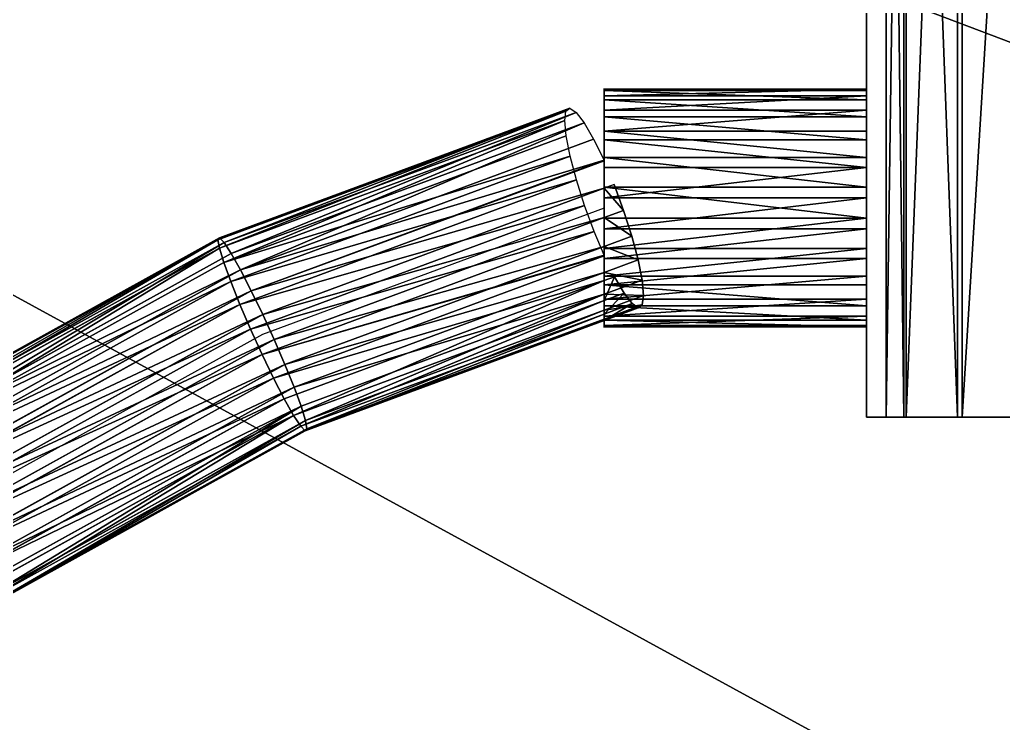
# Model space of a CAD drawing. Extents: x -501 to 185, y -140 to 506.
# Drawn here: x -137.85 to -96.63, y 100.15 to 129.63 of the extents above; entities that cross this region are included whole.
import ezdxf

# ---------------------------------------------------------------- set-up
doc = ezdxf.new("R2010")
doc.units = 0
doc.layers.get('0').update_dxf_attribs({"color": 13, "linetype": 'CONTINUOUS'})

# ---------------------------------------------------------------- blocks, each defined once
blk = doc.blocks.new('GROUP_4')
for p, q in [((11.667, 2.985), (11.667, 2.985, 60)), ((34.666, 3.178), (34.666, 3.178, 60)), ((29.139, 0.834), (29.139, 0.834, 60)), ((17.233, 0.734), (17.233, 0.734, 60)), ((23.193, 0), (23.193, 0, 60))]:
    blk.add_line(p, q)
blk.add_circle((22.999, 22.999), 23)
mesh = blk.add_polyface()
corners = [(0.734, 28.765), (0.834, 16.86), (0, 22.806), (2.985, 34.331), (3.178, 11.332), (6.6, 39.125), (6.873, 6.6), (11.332, 42.82), (11.667, 2.985), (16.86, 45.165), (17.233, 0.734), (22.806, 45.998), (23.193, 0), (28.765, 45.265), (29.139, 0.834), (34.331, 43.014), (34.666, 3.178), (39.125, 39.399), (39.399, 6.873), (42.82, 34.666), (43.014, 11.667), (45.165, 29.139), (45.265, 17.233), (45.998, 23.193)]
mesh.append_faces([[corners[k] for k in face] for face in [(0, 1, 2), (22, 21, 23)]], dxfattribs={"vtx0": -1})
mesh.append_faces([[corners[k] for k in face] for face in [(1, 3, 4), (4, 5, 6), (6, 7, 8), (8, 9, 10), (10, 11, 12), (12, 13, 14), (14, 15, 16), (16, 17, 18), (18, 19, 20), (20, 21, 22)]], dxfattribs={"vtx0": -1, "vtx1": -1})
mesh.append_faces([[corners[k] for k in face] for face in [(1, 0, 3), (4, 3, 5), (6, 5, 7), (8, 7, 9), (10, 9, 11), (12, 11, 13), (14, 13, 15), (16, 15, 17), (18, 17, 19), (20, 19, 21)]], dxfattribs={"vtx0": -1, "vtx2": -1})
mesh = blk.add_polyface()
corners = [(11.667, 2.985, 60), (6.873, 6.6), (11.667, 2.985), (6.873, 6.6, 60)]
mesh.append_faces([[corners[k] for k in face] for face in [(0, 1, 2), (1, 0, 3)]], dxfattribs={"vtx0": -1})
mesh = blk.add_polyface()
corners = [(39.399, 6.873, 60), (34.666, 3.178), (39.399, 6.873), (34.666, 3.178, 60)]
mesh.append_faces([[corners[k] for k in face] for face in [(0, 1, 2), (1, 0, 3)]], dxfattribs={"vtx0": -1})
mesh = blk.add_polyface()
corners = [(17.233, 0.734, 60), (11.667, 2.985), (17.233, 0.734), (11.667, 2.985, 60)]
mesh.append_faces([[corners[k] for k in face] for face in [(0, 1, 2), (1, 0, 3)]], dxfattribs={"vtx0": -1})
mesh = blk.add_polyface()
corners = [(34.666, 3.178, 60), (29.139, 0.834), (34.666, 3.178), (29.139, 0.834, 60)]
mesh.append_faces([[corners[k] for k in face] for face in [(0, 1, 2), (1, 0, 3)]], dxfattribs={"vtx0": -1})
mesh = blk.add_polyface()
corners = [(29.139, 0.834, 60), (23.193, 0), (29.139, 0.834), (23.193, 0, 60)]
mesh.append_faces([[corners[k] for k in face] for face in [(0, 1, 2), (1, 0, 3)]], dxfattribs={"vtx0": -1})
mesh = blk.add_polyface()
corners = [(23.193, 0, 60), (17.233, 0.734), (23.193, 0), (17.233, 0.734, 60)]
mesh.append_faces([[corners[k] for k in face] for face in [(0, 1, 2), (1, 0, 3)]], dxfattribs={"vtx0": -1})
blk = doc.blocks.new('GROUP_5')
for p, q in [((0, 47.508), (0, 0)), ((48.1338, 0), (48.1338, 47.508)), ((0, 0), (48.1338, 0)), ((0, 0), (0, 0, 18)), ((48.1338, 0), (48.1338, 0, 18))]:
    blk.add_line(p, q)
mesh = blk.add_polyface()
corners = [(48.1338, 47.508), (0, 0), (0, 47.508), (48.1338, 0)]
mesh.append_faces([[corners[k] for k in face] for face in [(0, 1, 2), (1, 0, 3)]], dxfattribs={"vtx0": -1})
mesh = blk.add_polyface()
corners = [(0, 0, 18), (0, 47.508), (0, 0), (0, 47.508, 18)]
mesh.append_faces([[corners[k] for k in face] for face in [(0, 1, 2), (1, 0, 3)]], dxfattribs={"vtx0": -1})
mesh = blk.add_polyface()
corners = [(48.1338, 47.508), (48.1338, 0, 18), (48.1338, 0), (48.1338, 47.508, 18)]
mesh.append_faces([[corners[k] for k in face] for face in [(0, 1, 2), (1, 0, 3)]], dxfattribs={"vtx0": -1})
mesh = blk.add_polyface()
corners = [(48.1338, 0, 18), (0, 0), (48.1338, 0), (0, 0, 18)]
mesh.append_faces([[corners[k] for k in face] for face in [(0, 1, 2), (1, 0, 3)]], dxfattribs={"vtx0": -1})
blk = doc.blocks.new('GROUP_6')
for name, p in [('GROUP_4', (1.102, 31.27)), ('GROUP_5', (0, 30.447))]:
    blk.add_blockref(name, p)
blk = doc.blocks.new('GROUP_8')
for p, q in [((0, 0, 4.556), (0, 11, 4.556)), ((0.059, 0, 5.86), (0.059, 11, 5.86)), ((0.275, 11, 4.579), (0.54, 11, 3.375)), ((0.332, 11, 5.811), (0.275, 11, 4.579)), ((0.28, 0, 3.281), (0.28, 11, 3.281)), ((0.705, 11, 6.987), (0.332, 11, 5.811)), ((0.454, 0, 7.104), (0.454, 11, 7.104)), ((0.54, 11, 3.375), (1.107, 11, 2.28)), ((1.369, 11, 8.025), (0.705, 11, 6.987)), ((0.88, 0, 2.122), (0.88, 11, 2.122)), ((1.107, 11, 2.28), (1.938, 11, 1.369)), ((1.158, 0, 8.203), (1.158, 11, 8.203)), ((2.28, 11, 8.857), (1.369, 11, 8.025)), ((1.76, 0, 1.158), (1.76, 11, 1.158)), ((1.938, 11, 1.369), (2.977, 11, 0.705)), ((2.122, 0, 9.083), (2.122, 11, 9.083)), ((3.375, 11, 9.424), (2.28, 11, 8.857)), ((2.86, 0, 0.454), (2.86, 11, 0.454)), ((2.977, 11, 0.705), (4.152, 11, 0.332)), ((3.281, 0, 9.684), (3.281, 11, 9.684)), ((4.579, 11, 9.688), (3.375, 11, 9.424)), ((4.104, 0, 0.059), (4.104, 11, 0.059)), ((4.152, 11, 0.332), (5.384, 11, 0.275)), ((4.556, 0, 9.964), (4.556, 11, 9.964)), ((5.811, 11, 9.632), (4.579, 11, 9.688)), ((5.384, 11, 0.275), (6.589, 11, 0.54)), ((5.408, 0), (5.408, 11)), ((6.987, 11, 9.259), (5.811, 11, 9.632)), ((5.86, 0, 9.904), (5.86, 11, 9.904)), ((6.589, 11, 0.54), (7.684, 11, 1.107)), ((6.683, 0, 0.28), (6.683, 11, 0.28)), ((8.025, 11, 8.594), (6.987, 11, 9.259)), ((7.104, 0, 9.509), (7.104, 11, 9.509)), ((7.684, 11, 1.107), (8.594, 11, 1.938)), ((7.842, 0, 0.88), (7.842, 11, 0.88)), ((8.857, 11, 7.684), (8.025, 11, 8.594)), ((8.203, 0, 8.806), (8.203, 11, 8.806)), ((8.594, 11, 1.938), (9.259, 11, 2.977)), ((8.806, 0, 1.76), (8.806, 11, 1.76)), ((9.424, 11, 6.589), (8.857, 11, 7.684)), ((9.083, 0, 7.842), (9.083, 11, 7.842)), ((9.259, 11, 2.977), (9.632, 11, 4.152)), ((9.688, 11, 5.384), (9.424, 11, 6.589)), ((9.509, 0, 2.86), (9.509, 11, 2.86)), ((9.632, 11, 4.152), (9.688, 11, 5.384)), ((9.684, 0, 6.683), (9.684, 11, 6.683)), ((9.904, 0, 4.104), (9.904, 11, 4.104)), ((9.964, 0, 5.408), (9.964, 11, 5.408)), ((8.006, 1.59, 2.209), (8.649, 1.65, 3.258)), ((8.649, 1.65, 3.258), (9.042, 1.596, 4.424)), ((8.649, 1.65, 3.258), (9.259, 0, 2.977)), ((6.16, 1.158, 0.737), (7.157, 1.423, 1.349)), ((7.157, 1.423, 1.349), (8.006, 1.59, 2.209)), ((7.157, 1.423, 1.349), (7.684, 0, 1.107)), ((8.006, 1.59, 2.209), (8.594, 0, 1.938)), ((9.158, 1.434, 5.628), (8.989, 1.175, 6.789)), ((9.042, 1.596, 4.424), (9.158, 1.434, 5.628)), ((9.042, 1.596, 4.424), (9.632, 0, 4.152)), ((9.158, 1.434, 5.628), (9.688, 0, 5.384)), ((5.083, 0.815, 0.414), (6.16, 1.158, 0.737)), ((6.16, 1.158, 0.737), (6.589, 0, 0.54)), ((8.548, 0.835, 7.826), (7.863, 0.438, 8.669)), ((8.989, 1.175, 6.789), (8.548, 0.835, 7.826)), ((8.857, 0, 7.684), (8.548, 0.835, 7.826)), ((8.989, 1.175, 6.789), (9.424, 0, 6.589)), ((3.999, 0.416, 0.402), (5.083, 0.815, 0.414)), ((3.999, 0.416, 0.402), (4.152, 0, 0.332)), ((5.083, 0.815, 0.414), (5.384, 0, 0.275)), ((7.863, 0.438, 8.669), (8.025, 0, 8.594)), ((0.54, 0, 3.375), (0.275, 0, 4.579)), ((0.275, 0, 4.579), (0.332, 0, 5.811)), ((0.332, 0, 5.811), (0.705, 0, 6.987)), ((1.107, 0, 2.28), (0.54, 0, 3.375)), ((0.705, 0, 6.987), (1.369, 0, 8.025)), ((1.938, 0, 1.369), (1.107, 0, 2.28)), ((1.369, 0, 8.025), (2.28, 0, 8.857)), ((2.977, 0, 0.705), (1.938, 0, 1.369)), ((2.1, -0.438, 1.295), (2.977, 0, 0.705)), ((2.28, 0, 8.857), (3.375, 0, 9.424)), ((2.977, 0, 0.705), (3.009, 0, 0.695)), ((2.977, 0, 0.705), (8.445, -14.784, -1.811)), ((4.152, 0, 0.332), (3.009, 0, 0.695)), ((3.375, 0, 9.424), (4.579, 0, 9.688)), ((5.384, 0, 0.275), (4.152, 0, 0.332)), ((4.152, 0, 0.332), (9.442, -14.301, -2.102)), ((4.579, 0, 9.688), (5.811, 0, 9.632)), ((6.589, 0, 0.54), (5.384, 0, 0.275)), ((5.384, 0, 0.275), (10.496, -13.82, -2.076)), ((5.811, 0, 9.632), (6.955, 0, 9.269)), ((6.955, 0, 9.269), (5.965, -0.416, 9.561)), ((7.684, 0, 1.107), (6.589, 0, 0.54)), ((6.589, 0, 0.54), (11.534, -13.372, -1.736)), ((6.987, 0, 9.259), (6.955, 0, 9.269)), ((6.987, 0, 9.259), (8.025, 0, 8.594)), ((6.987, 0, 9.259), (12.109, -13.851, 6.902)), ((8.594, 0, 1.938), (7.684, 0, 1.107)), ((7.684, 0, 1.107), (12.488, -12.989, -1.103)), ((8.025, 0, 8.594), (8.857, 0, 7.684)), ((8.025, 0, 8.594), (12.981, -13.4, 6.314)), ((9.259, 0, 2.977), (8.594, 0, 1.938)), ((8.594, 0, 1.938), (13.29, -12.696, -0.222)), ((8.857, 0, 7.684), (9.424, 0, 6.589)), ((13.669, -13.012, 5.469), (8.857, 0, 7.684)), ((9.632, 0, 4.152), (9.259, 0, 2.977)), ((9.259, 0, 2.977), (13.887, -12.514, 0.847)), ((9.424, 0, 6.589), (9.688, 0, 5.384)), ((9.424, 0, 6.589), (14.126, -12.713, 4.425)), ((9.688, 0, 5.384), (9.632, 0, 4.152)), ((9.632, 0, 4.152), (14.239, -12.455, 2.033)), ((9.688, 0, 5.384), (14.32, -12.523, 3.253)), ((1.416, -0.835, 2.138), (2.1, -0.438, 1.295)), ((2.1, -0.438, 1.295), (7.573, -15.234, -1.223)), ((4.881, -0.815, 9.55), (3.803, -1.158, 9.227)), ((5.965, -0.416, 9.561), (4.881, -0.815, 9.55)), ((4.881, -0.815, 9.55), (10.059, -14.815, 7.167)), ((5.965, -0.416, 9.561), (11.113, -14.334, 7.193)), ((0.806, -1.434, 4.335), (0.974, -1.175, 3.175)), ((0.974, -1.175, 3.175), (1.416, -0.835, 2.138)), ((0.974, -1.175, 3.175), (6.429, -15.922, 0.665)), ((1.416, -0.835, 2.138), (6.885, -15.623, -0.379)), ((3.803, -1.158, 9.227), (2.806, -1.423, 8.614)), ((3.803, -1.158, 9.227), (9.02, -15.263, 6.826)), ((0.922, -1.596, 5.54), (0.806, -1.434, 4.335)), ((0.806, -1.434, 4.335), (6.235, -16.112, 1.837)), ((1.315, -1.65, 6.706), (0.922, -1.596, 5.54)), ((0.922, -1.596, 5.54), (6.316, -16.18, 3.058)), ((1.958, -1.59, 7.755), (1.315, -1.65, 6.706)), ((2.806, -1.423, 8.614), (1.958, -1.59, 7.755)), ((1.958, -1.59, 7.755), (7.264, -15.938, 5.313)), ((2.806, -1.423, 8.614), (8.067, -15.646, 6.194)), ((1.315, -1.65, 6.706), (6.667, -16.121, 4.243)), ((12.488, -12.989, -1.103), (13.29, -12.696, -0.222)), ((13.29, -12.696, -0.222), (13.887, -12.514, 0.847)), ((13.29, -12.696, -0.222), (20.743, -26.164, -0.181)), ((14.126, -12.713, 4.425), (13.669, -13.012, 5.469)), ((13.887, -12.514, 0.847), (14.239, -12.455, 2.033)), ((13.887, -12.514, 0.847), (21.212, -25.75, 0.888)), ((14.32, -12.523, 3.253), (14.126, -12.713, 4.425)), ((14.126, -12.713, 4.425), (21.161, -25.426, 4.464)), ((14.239, -12.455, 2.033), (14.32, -12.523, 3.253)), ((14.239, -12.455, 2.033), (21.445, -25.478, 2.073)), ((14.32, -12.523, 3.253), (21.428, -25.367, 3.292)), ((11.534, -13.372, -1.736), (12.488, -12.989, -1.103)), ((12.488, -12.989, -1.103), (20.071, -26.693, -1.062)), ((13.669, -13.012, 5.469), (12.981, -13.4, 6.314)), ((20.662, -25.649, 5.508), (13.669, -13.012, 5.469)), ((10.496, -13.82, -2.076), (11.534, -13.372, -1.736)), ((11.534, -13.372, -1.736), (19.242, -27.3, -1.693)), ((12.981, -13.4, 6.314), (12.109, -13.851, 6.902)), ((12.981, -13.4, 6.314), (19.966, -26.021, 6.352)), ((9.442, -14.301, -2.102), (10.496, -13.82, -2.076)), ((10.496, -13.82, -2.076), (18.312, -27.944, -2.033)), ((12.109, -13.851, 6.902), (11.113, -14.334, 7.193)), ((12.109, -13.851, 6.902), (19.119, -26.518, 6.94)), ((8.445, -14.784, -1.811), (9.442, -14.301, -2.102)), ((9.442, -14.301, -2.102), (17.344, -28.581, -2.059)), ((11.113, -14.334, 7.193), (10.059, -14.815, 7.167)), ((11.113, -14.334, 7.193), (18.18, -27.105, 7.232)), ((7.573, -15.234, -1.223), (8.445, -14.784, -1.811)), ((8.445, -14.784, -1.811), (16.405, -29.168, -1.767)), ((10.059, -14.815, 7.167), (9.02, -15.263, 6.826)), ((10.059, -14.815, 7.167), (17.212, -27.742, 7.206)), ((6.885, -15.623, -0.379), (7.573, -15.234, -1.223)), ((7.573, -15.234, -1.223), (15.558, -29.665, -1.179)), ((6.429, -15.922, 0.665), (6.885, -15.623, -0.379)), ((6.885, -15.623, -0.379), (14.862, -30.037, -0.335)), ((8.067, -15.646, 6.194), (7.264, -15.938, 5.313)), ((9.02, -15.263, 6.826), (8.067, -15.646, 6.194)), ((8.067, -15.646, 6.194), (15.453, -28.993, 6.235)), ((9.02, -15.263, 6.826), (16.282, -28.386, 6.866)), ((6.235, -16.112, 1.837), (6.429, -15.922, 0.665)), ((6.429, -15.922, 0.665), (14.363, -30.26, 0.709)), ((7.264, -15.938, 5.313), (6.667, -16.121, 4.243)), ((7.264, -15.938, 5.313), (14.781, -29.522, 5.354)), ((6.316, -16.18, 3.058), (6.235, -16.112, 1.837)), ((6.235, -16.112, 1.837), (14.096, -30.318, 1.881)), ((6.667, -16.121, 4.243), (6.316, -16.18, 3.058)), ((6.316, -16.18, 3.058), (14.079, -30.208, 3.1)), ((6.667, -16.121, 4.243), (14.312, -29.936, 4.285))]:
    blk.add_line(p, q)
blk.add_polyline3d([(4.982, 0, 4.982), (10.277, -14.317, 2.545), (17.762, -27.843, 2.587), (27.074, -39.922, 5.103), (37.763, -49.971, 9.974), (49.312, -57.504, 16.964), (61.162, -62.155, 25.733), (72.74, -63.701, 35.859), (83.486, -62.065, 46.851), (92.88, -57.328, 58.177), (100.467, -49.719, 69.29), (105.881, -39.605, 79.651), (108.859, -27.477, 88.761)])
at = {"extrusion": (-4.49554e-15, -1, -3.84406e-16)}
for centre in [(4.982, 4.982, -11), (4.982, 4.982)]:
    blk.add_circle(centre, 5, dxfattribs=at)
mesh = blk.add_polyface()
corners = [(4.104, 11, 0.059), (4.152, 11, 0.332), (5.384, 11, 0.275), (2.86, 11, 0.454), (2.977, 11, 0.705), (1.76, 11, 1.158), (1.938, 11, 1.369), (0.88, 11, 2.122), (1.107, 11, 2.28), (0.28, 11, 3.281), (0.54, 11, 3.375), (0, 11, 4.556), (0.275, 11, 4.579), (0.059, 11, 5.86), (0.332, 11, 5.811), (0.705, 11, 6.987), (0.454, 11, 7.104), (1.369, 11, 8.025), (1.158, 11, 8.203), (2.28, 11, 8.857), (2.122, 11, 9.083), (3.375, 11, 9.424), (3.281, 11, 9.684), (4.579, 11, 9.688), (4.556, 11, 9.964), (5.86, 11, 9.904), (6.683, 11, 0.28), (5.408, 11), (6.589, 11, 0.54), (7.842, 11, 0.88), (7.684, 11, 1.107), (8.806, 11, 1.76), (8.594, 11, 1.938), (9.509, 11, 2.86), (9.259, 11, 2.977), (9.904, 11, 4.104), (9.632, 11, 4.152), (9.964, 11, 5.408), (9.688, 11, 5.384), (9.424, 11, 6.589), (9.684, 11, 6.683), (8.857, 11, 7.684), (9.083, 11, 7.842), (8.025, 11, 8.594), (8.203, 11, 8.806), (6.987, 11, 9.259), (7.104, 11, 9.509), (5.811, 11, 9.632)]
mesh.append_faces([[corners[k] for k in face] for face in [(0, 26, 27)]], dxfattribs={"vtx0": -1})
mesh.append_faces([[corners[k] for k in face] for face in [(1, 3, 4), (4, 5, 6), (6, 7, 8), (8, 9, 10), (10, 11, 12), (12, 13, 14), (14, 13, 15), (15, 16, 17), (17, 18, 19), (19, 20, 21), (21, 22, 23), (26, 28, 29), (29, 30, 31), (31, 32, 33), (33, 34, 35), (35, 36, 37), (37, 39, 40), (40, 41, 42), (42, 43, 44), (44, 45, 46), (46, 47, 25)]], dxfattribs={"vtx0": -1, "vtx1": -1})
mesh.append_faces([[corners[k] for k in face] for face in [(26, 0, 2)]], dxfattribs={"vtx0": -1, "vtx1": -1, "vtx2": -1})
mesh.append_faces([[corners[k] for k in face] for face in [(0, 1, 2), (1, 0, 3), (4, 3, 5), (6, 5, 7), (8, 7, 9), (10, 9, 11), (12, 11, 13), (15, 13, 16), (17, 16, 18), (19, 18, 20), (21, 20, 22), (23, 22, 24), (23, 24, 25), (26, 2, 28), (29, 28, 30), (31, 30, 32), (33, 32, 34), (35, 34, 36), (37, 36, 38), (37, 38, 39), (40, 39, 41), (42, 41, 43), (44, 43, 45), (46, 45, 47), (25, 47, 23)]], dxfattribs={"vtx0": -1, "vtx2": -1})
mesh = blk.add_polyface()
corners = [(0, 11, 4.556), (0.28, 0, 3.281), (0, 0, 4.556), (0.28, 11, 3.281)]
mesh.append_faces([[corners[k] for k in face] for face in [(0, 1, 2), (1, 0, 3)]], dxfattribs={"vtx0": -1})
mesh = blk.add_polyface()
corners = [(0.059, 0, 5.86), (0, 11, 4.556), (0, 0, 4.556), (0.059, 11, 5.86)]
mesh.append_faces([[corners[k] for k in face] for face in [(0, 1, 2), (1, 0, 3)]], dxfattribs={"vtx0": -1})
mesh = blk.add_polyface()
corners = [(0.454, 11, 7.104), (0.059, 0, 5.86), (0.454, 0, 7.104), (0.059, 11, 5.86)]
mesh.append_faces([[corners[k] for k in face] for face in [(0, 1, 2), (1, 0, 3)]], dxfattribs={"vtx0": -1})
mesh = blk.add_polyface()
corners = [(4.152, 11, 0.332), (6.589, 11, 0.54), (5.384, 11, 0.275), (2.977, 11, 0.705), (7.684, 11, 1.107), (1.938, 11, 1.369), (8.594, 11, 1.938), (1.107, 11, 2.28), (9.259, 11, 2.977), (0.54, 11, 3.375), (9.632, 11, 4.152), (0.275, 11, 4.579), (9.688, 11, 5.384), (0.332, 11, 5.811), (9.424, 11, 6.589), (0.705, 11, 6.987), (8.857, 11, 7.684), (1.369, 11, 8.025), (8.025, 11, 8.594), (2.28, 11, 8.857), (6.987, 11, 9.259), (3.375, 11, 9.424), (5.811, 11, 9.632), (4.579, 11, 9.688)]
mesh.append_faces([[corners[k] for k in face] for face in [(0, 1, 2), (22, 21, 23)]], dxfattribs={"vtx0": -1})
mesh.append_faces([[corners[k] for k in face] for face in [(1, 3, 4), (4, 5, 6), (6, 7, 8), (8, 9, 10), (10, 11, 12), (12, 13, 14), (14, 15, 16), (16, 17, 18), (18, 19, 20), (20, 21, 22)]], dxfattribs={"vtx0": -1, "vtx1": -1})
mesh.append_faces([[corners[k] for k in face] for face in [(1, 0, 3), (4, 3, 5), (6, 5, 7), (8, 7, 9), (10, 9, 11), (12, 11, 13), (14, 13, 15), (16, 15, 17), (18, 17, 19), (20, 19, 21)]], dxfattribs={"vtx0": -1, "vtx2": -1})
mesh = blk.add_polyface()
corners = [(0.28, 11, 3.281), (0.88, 0, 2.122), (0.28, 0, 3.281), (0.88, 11, 2.122)]
mesh.append_faces([[corners[k] for k in face] for face in [(0, 1, 2), (1, 0, 3)]], dxfattribs={"vtx0": -1})
mesh = blk.add_polyface()
corners = [(1.158, 11, 8.203), (0.454, 0, 7.104), (1.158, 0, 8.203), (0.454, 11, 7.104)]
mesh.append_faces([[corners[k] for k in face] for face in [(0, 1, 2), (1, 0, 3)]], dxfattribs={"vtx0": -1})
mesh = blk.add_polyface()
corners = [(0.88, 11, 2.122), (1.76, 0, 1.158), (0.88, 0, 2.122), (1.76, 11, 1.158)]
mesh.append_faces([[corners[k] for k in face] for face in [(0, 1, 2), (1, 0, 3)]], dxfattribs={"vtx0": -1})
mesh = blk.add_polyface()
corners = [(1.158, 0, 8.203), (2.122, 11, 9.083), (1.158, 11, 8.203), (2.122, 0, 9.083)]
mesh.append_faces([[corners[k] for k in face] for face in [(0, 1, 2), (1, 0, 3)]], dxfattribs={"vtx0": -1})
mesh = blk.add_polyface()
corners = [(2.86, 11, 0.454), (1.76, 0, 1.158), (1.76, 11, 1.158), (2.86, 0, 0.454)]
mesh.append_faces([[corners[k] for k in face] for face in [(0, 1, 2), (1, 0, 3)]], dxfattribs={"vtx0": -1})
mesh = blk.add_polyface()
corners = [(2.122, 0, 9.083), (3.281, 11, 9.684), (2.122, 11, 9.083), (3.281, 0, 9.684)]
mesh.append_faces([[corners[k] for k in face] for face in [(0, 1, 2), (1, 0, 3)]], dxfattribs={"vtx0": -1})
mesh = blk.add_polyface()
corners = [(4.104, 11, 0.059), (2.86, 0, 0.454), (2.86, 11, 0.454), (4.104, 0, 0.059)]
mesh.append_faces([[corners[k] for k in face] for face in [(0, 1, 2), (1, 0, 3)]], dxfattribs={"vtx0": -1})
mesh = blk.add_polyface()
corners = [(4.556, 0, 9.964), (3.281, 11, 9.684), (3.281, 0, 9.684), (4.556, 11, 9.964)]
mesh.append_faces([[corners[k] for k in face] for face in [(0, 1, 2), (1, 0, 3)]], dxfattribs={"vtx0": -1})
mesh = blk.add_polyface()
corners = [(5.408, 11), (4.104, 0, 0.059), (4.104, 11, 0.059), (5.408, 0)]
mesh.append_faces([[corners[k] for k in face] for face in [(0, 1, 2), (1, 0, 3)]], dxfattribs={"vtx0": -1})
mesh = blk.add_polyface()
corners = [(5.86, 0, 9.904), (4.556, 11, 9.964), (4.556, 0, 9.964), (5.86, 11, 9.904)]
mesh.append_faces([[corners[k] for k in face] for face in [(0, 1, 2), (1, 0, 3)]], dxfattribs={"vtx0": -1})
mesh = blk.add_polyface()
corners = [(5.408, 11), (6.683, 0, 0.28), (5.408, 0), (6.683, 11, 0.28)]
mesh.append_faces([[corners[k] for k in face] for face in [(0, 1, 2), (1, 0, 3)]], dxfattribs={"vtx0": -1})
mesh = blk.add_polyface()
corners = [(7.104, 0, 9.509), (5.86, 11, 9.904), (5.86, 0, 9.904), (7.104, 11, 9.509)]
mesh.append_faces([[corners[k] for k in face] for face in [(0, 1, 2), (1, 0, 3)]], dxfattribs={"vtx0": -1})
mesh = blk.add_polyface()
corners = [(6.683, 11, 0.28), (7.842, 0, 0.88), (6.683, 0, 0.28), (7.842, 11, 0.88)]
mesh.append_faces([[corners[k] for k in face] for face in [(0, 1, 2), (1, 0, 3)]], dxfattribs={"vtx0": -1})
mesh = blk.add_polyface()
corners = [(8.203, 0, 8.806), (7.104, 11, 9.509), (7.104, 0, 9.509), (8.203, 11, 8.806)]
mesh.append_faces([[corners[k] for k in face] for face in [(0, 1, 2), (1, 0, 3)]], dxfattribs={"vtx0": -1})
mesh = blk.add_polyface()
corners = [(7.842, 11, 0.88), (8.806, 0, 1.76), (7.842, 0, 0.88), (8.806, 11, 1.76)]
mesh.append_faces([[corners[k] for k in face] for face in [(0, 1, 2), (1, 0, 3)]], dxfattribs={"vtx0": -1})
mesh = blk.add_polyface()
corners = [(9.083, 11, 7.842), (8.203, 0, 8.806), (9.083, 0, 7.842), (8.203, 11, 8.806)]
mesh.append_faces([[corners[k] for k in face] for face in [(0, 1, 2), (1, 0, 3)]], dxfattribs={"vtx0": -1})
mesh = blk.add_polyface()
corners = [(8.806, 11, 1.76), (9.509, 0, 2.86), (8.806, 0, 1.76), (9.509, 11, 2.86)]
mesh.append_faces([[corners[k] for k in face] for face in [(0, 1, 2), (1, 0, 3)]], dxfattribs={"vtx0": -1})
mesh = blk.add_polyface()
corners = [(9.684, 11, 6.683), (9.083, 0, 7.842), (9.684, 0, 6.683), (9.083, 11, 7.842)]
mesh.append_faces([[corners[k] for k in face] for face in [(0, 1, 2), (1, 0, 3)]], dxfattribs={"vtx0": -1})
mesh = blk.add_polyface()
corners = [(9.509, 11, 2.86), (9.904, 0, 4.104), (9.509, 0, 2.86), (9.904, 11, 4.104)]
mesh.append_faces([[corners[k] for k in face] for face in [(0, 1, 2), (1, 0, 3)]], dxfattribs={"vtx0": -1})
mesh = blk.add_polyface()
corners = [(9.964, 11, 5.408), (9.684, 0, 6.683), (9.964, 0, 5.408), (9.684, 11, 6.683)]
mesh.append_faces([[corners[k] for k in face] for face in [(0, 1, 2), (1, 0, 3)]], dxfattribs={"vtx0": -1})
mesh = blk.add_polyface()
corners = [(9.904, 11, 4.104), (9.964, 0, 5.408), (9.904, 0, 4.104), (9.964, 11, 5.408)]
mesh.append_faces([[corners[k] for k in face] for face in [(0, 1, 2), (1, 0, 3)]], dxfattribs={"vtx0": -1})
mesh = blk.add_polyface()
corners = [(8.649, 1.65, 3.258), (8.594, 0, 1.938), (9.259, 0, 2.977), (8.006, 1.59, 2.209)]
mesh.append_faces([[corners[k] for k in face] for face in [(0, 1, 2), (1, 0, 3)]], dxfattribs={"vtx0": -1})
mesh = blk.add_polyface()
corners = [(9.042, 1.596, 4.424), (9.259, 0, 2.977), (9.632, 0, 4.152), (8.649, 1.65, 3.258)]
mesh.append_faces([[corners[k] for k in face] for face in [(0, 1, 2), (1, 0, 3)]], dxfattribs={"vtx0": -1})
mesh = blk.add_polyface()
corners = [(6.589, 0, 0.54), (7.157, 1.423, 1.349), (6.16, 1.158, 0.737), (7.684, 0, 1.107)]
mesh.append_faces([[corners[k] for k in face] for face in [(0, 1, 2), (1, 0, 3)]], dxfattribs={"vtx0": -1})
mesh = blk.add_polyface()
corners = [(7.684, 0, 1.107), (8.006, 1.59, 2.209), (7.157, 1.423, 1.349), (8.594, 0, 1.938)]
mesh.append_faces([[corners[k] for k in face] for face in [(0, 1, 2), (1, 0, 3)]], dxfattribs={"vtx0": -1})
mesh = blk.add_polyface()
corners = [(8.989, 1.175, 6.789), (9.688, 0, 5.384), (9.424, 0, 6.589), (9.158, 1.434, 5.628)]
mesh.append_faces([[corners[k] for k in face] for face in [(0, 1, 2), (1, 0, 3)]], dxfattribs={"vtx0": -1})
mesh = blk.add_polyface()
corners = [(9.158, 1.434, 5.628), (9.632, 0, 4.152), (9.688, 0, 5.384), (9.042, 1.596, 4.424)]
mesh.append_faces([[corners[k] for k in face] for face in [(0, 1, 2), (1, 0, 3)]], dxfattribs={"vtx0": -1})
mesh = blk.add_polyface()
corners = [(5.384, 0, 0.275), (6.16, 1.158, 0.737), (5.083, 0.815, 0.414), (6.589, 0, 0.54)]
mesh.append_faces([[corners[k] for k in face] for face in [(0, 1, 2), (1, 0, 3)]], dxfattribs={"vtx0": -1})
mesh = blk.add_polyface()
corners = [(7.863, 0.438, 8.669), (8.857, 0, 7.684), (8.025, 0, 8.594), (8.548, 0.835, 7.826)]
mesh.append_faces([[corners[k] for k in face] for face in [(0, 1, 2), (1, 0, 3)]], dxfattribs={"vtx0": -1})
mesh = blk.add_polyface()
corners = [(8.548, 0.835, 7.826), (9.424, 0, 6.589), (8.857, 0, 7.684), (8.989, 1.175, 6.789)]
mesh.append_faces([[corners[k] for k in face] for face in [(0, 1, 2), (1, 0, 3)]], dxfattribs={"vtx0": -1})
mesh = blk.add_polyface()
corners = [(4.152, 0, 0.332), (5.083, 0.815, 0.414), (3.999, 0.416, 0.402), (5.384, 0, 0.275)]
mesh.append_faces([[corners[k] for k in face] for face in [(0, 1, 2), (1, 0, 3)]], dxfattribs={"vtx0": -1})
mesh = blk.add_polyface()
corners = [(6.683, 0, 0.28), (4.104, 0, 0.059), (5.408, 0), (5.384, 0, 0.275), (6.589, 0, 0.54), (7.842, 0, 0.88), (7.684, 0, 1.107), (8.806, 0, 1.76), (8.594, 0, 1.938), (9.509, 0, 2.86), (9.259, 0, 2.977), (9.904, 0, 4.104), (9.632, 0, 4.152), (9.964, 0, 5.408), (9.688, 0, 5.384), (9.424, 0, 6.589), (9.684, 0, 6.683), (8.857, 0, 7.684), (9.083, 0, 7.842), (8.025, 0, 8.594), (8.203, 0, 8.806), (6.987, 0, 9.259), (7.104, 0, 9.509), (6.955, 0, 9.269), (5.811, 0, 9.632), (5.86, 0, 9.904), (4.579, 0, 9.688), (4.152, 0, 0.332), (2.86, 0, 0.454), (3.009, 0, 0.695), (2.977, 0, 0.705), (1.76, 0, 1.158), (1.938, 0, 1.369), (0.88, 0, 2.122), (1.107, 0, 2.28), (0.28, 0, 3.281), (0.54, 0, 3.375), (0, 0, 4.556), (0.275, 0, 4.579), (0.059, 0, 5.86), (0.332, 0, 5.811), (0.705, 0, 6.987), (0.454, 0, 7.104), (1.369, 0, 8.025), (1.158, 0, 8.203), (2.28, 0, 8.857), (2.122, 0, 9.083), (3.375, 0, 9.424), (3.281, 0, 9.684), (4.556, 0, 9.964)]
mesh.append_faces([[corners[k] for k in face] for face in [(0, 1, 2)]], dxfattribs={"vtx0": -1})
mesh.append_faces([[corners[k] for k in face] for face in [(3, 0, 4), (4, 5, 6), (6, 7, 8), (8, 9, 10), (10, 11, 12), (12, 13, 14), (14, 13, 15), (15, 16, 17), (17, 18, 19), (19, 20, 21), (21, 22, 23), (23, 22, 24), (24, 25, 26), (1, 27, 28), (27, 1, 3), (28, 30, 31), (31, 32, 33), (33, 34, 35), (35, 36, 37), (37, 38, 39), (39, 41, 42), (42, 43, 44), (44, 45, 46), (46, 47, 48), (48, 26, 49), (49, 26, 25)]], dxfattribs={"vtx0": -1, "vtx1": -1})
mesh.append_faces([[corners[k] for k in face] for face in [(1, 0, 3)]], dxfattribs={"vtx0": -1, "vtx1": -1, "vtx2": -1})
mesh.append_faces([[corners[k] for k in face] for face in [(4, 0, 5), (6, 5, 7), (8, 7, 9), (10, 9, 11), (12, 11, 13), (15, 13, 16), (17, 16, 18), (19, 18, 20), (21, 20, 22), (24, 22, 25), (28, 27, 29), (28, 29, 30), (31, 30, 32), (33, 32, 34), (35, 34, 36), (37, 36, 38), (39, 38, 40), (39, 40, 41), (42, 41, 43), (44, 43, 45), (46, 45, 47), (48, 47, 26)]], dxfattribs={"vtx0": -1, "vtx2": -1})
mesh = blk.add_polyface()
corners = [(2.977, 0, 0.705), (7.573, -15.234, -1.223), (2.1, -0.438, 1.295), (8.445, -14.784, -1.811)]
mesh.append_faces([[corners[k] for k in face] for face in [(0, 1, 2), (1, 0, 3)]], dxfattribs={"vtx0": -1})
mesh = blk.add_polyface()
corners = [(3.009, 0, 0.695), (8.445, -14.784, -1.811), (2.977, 0, 0.705), (4.152, 0, 0.332), (9.442, -14.301, -2.102)]
mesh.append_faces([[corners[k] for k in face] for face in [(0, 1, 2), (1, 3, 4)]], dxfattribs={"vtx0": -1})
mesh.append_faces([[corners[k] for k in face] for face in [(1, 0, 3)]], dxfattribs={"vtx0": -1, "vtx2": -1})
mesh = blk.add_polyface()
corners = [(5.384, 0, 0.275), (9.442, -14.301, -2.102), (4.152, 0, 0.332), (10.496, -13.82, -2.076)]
mesh.append_faces([[corners[k] for k in face] for face in [(0, 1, 2), (1, 0, 3)]], dxfattribs={"vtx0": -1})
mesh = blk.add_polyface()
corners = [(6.589, 0, 0.54), (10.496, -13.82, -2.076), (5.384, 0, 0.275), (11.534, -13.372, -1.736)]
mesh.append_faces([[corners[k] for k in face] for face in [(0, 1, 2), (1, 0, 3)]], dxfattribs={"vtx0": -1})
mesh = blk.add_polyface()
corners = [(11.113, -14.334, 7.193), (6.955, 0, 9.269), (5.965, -0.416, 9.561), (6.987, 0, 9.259), (12.109, -13.851, 6.902)]
mesh.append_faces([[corners[k] for k in face] for face in [(0, 1, 2), (3, 0, 4)]], dxfattribs={"vtx0": -1})
mesh.append_faces([[corners[k] for k in face] for face in [(1, 0, 3)]], dxfattribs={"vtx0": -1, "vtx1": -1})
mesh = blk.add_polyface()
corners = [(7.684, 0, 1.107), (11.534, -13.372, -1.736), (6.589, 0, 0.54), (12.488, -12.989, -1.103)]
mesh.append_faces([[corners[k] for k in face] for face in [(0, 1, 2), (1, 0, 3)]], dxfattribs={"vtx0": -1})
mesh = blk.add_polyface()
corners = [(12.109, -13.851, 6.902), (8.025, 0, 8.594), (6.987, 0, 9.259), (12.981, -13.4, 6.314)]
mesh.append_faces([[corners[k] for k in face] for face in [(0, 1, 2), (1, 0, 3)]], dxfattribs={"vtx0": -1})
mesh = blk.add_polyface()
corners = [(8.594, 0, 1.938), (12.488, -12.989, -1.103), (7.684, 0, 1.107), (13.29, -12.696, -0.222)]
mesh.append_faces([[corners[k] for k in face] for face in [(0, 1, 2), (1, 0, 3)]], dxfattribs={"vtx0": -1})
mesh = blk.add_polyface()
corners = [(13.669, -13.012, 5.469), (8.025, 0, 8.594), (12.981, -13.4, 6.314), (8.857, 0, 7.684)]
mesh.append_faces([[corners[k] for k in face] for face in [(0, 1, 2), (1, 0, 3)]], dxfattribs={"vtx0": -1})
mesh = blk.add_polyface()
corners = [(8.594, 0, 1.938), (13.887, -12.514, 0.847), (13.29, -12.696, -0.222), (9.259, 0, 2.977)]
mesh.append_faces([[corners[k] for k in face] for face in [(0, 1, 2), (1, 0, 3)]], dxfattribs={"vtx0": -1})
mesh = blk.add_polyface()
corners = [(14.126, -12.713, 4.425), (8.857, 0, 7.684), (13.669, -13.012, 5.469), (9.424, 0, 6.589)]
mesh.append_faces([[corners[k] for k in face] for face in [(0, 1, 2), (1, 0, 3)]], dxfattribs={"vtx0": -1})
mesh = blk.add_polyface()
corners = [(9.259, 0, 2.977), (14.239, -12.455, 2.033), (13.887, -12.514, 0.847), (9.632, 0, 4.152)]
mesh.append_faces([[corners[k] for k in face] for face in [(0, 1, 2), (1, 0, 3)]], dxfattribs={"vtx0": -1})
mesh = blk.add_polyface()
corners = [(14.32, -12.523, 3.253), (9.424, 0, 6.589), (14.126, -12.713, 4.425), (9.688, 0, 5.384)]
mesh.append_faces([[corners[k] for k in face] for face in [(0, 1, 2), (1, 0, 3)]], dxfattribs={"vtx0": -1})
mesh = blk.add_polyface()
corners = [(14.239, -12.455, 2.033), (9.688, 0, 5.384), (14.32, -12.523, 3.253), (9.632, 0, 4.152)]
mesh.append_faces([[corners[k] for k in face] for face in [(0, 1, 2), (1, 0, 3)]], dxfattribs={"vtx0": -1})
mesh = blk.add_polyface()
corners = [(1.416, -0.835, 2.138), (7.573, -15.234, -1.223), (6.885, -15.623, -0.379), (2.1, -0.438, 1.295)]
mesh.append_faces([[corners[k] for k in face] for face in [(0, 1, 2), (1, 0, 3)]], dxfattribs={"vtx0": -1})
mesh = blk.add_polyface()
corners = [(9.02, -15.263, 6.826), (4.881, -0.815, 9.55), (3.803, -1.158, 9.227), (10.059, -14.815, 7.167)]
mesh.append_faces([[corners[k] for k in face] for face in [(0, 1, 2), (1, 0, 3)]], dxfattribs={"vtx0": -1})
mesh = blk.add_polyface()
corners = [(10.059, -14.815, 7.167), (5.965, -0.416, 9.561), (4.881, -0.815, 9.55), (11.113, -14.334, 7.193)]
mesh.append_faces([[corners[k] for k in face] for face in [(0, 1, 2), (1, 0, 3)]], dxfattribs={"vtx0": -1})
mesh = blk.add_polyface()
corners = [(0.806, -1.434, 4.335), (6.429, -15.922, 0.665), (6.235, -16.112, 1.837), (0.974, -1.175, 3.175)]
mesh.append_faces([[corners[k] for k in face] for face in [(0, 1, 2), (1, 0, 3)]], dxfattribs={"vtx0": -1})
mesh = blk.add_polyface()
corners = [(0.974, -1.175, 3.175), (6.885, -15.623, -0.379), (6.429, -15.922, 0.665), (1.416, -0.835, 2.138)]
mesh.append_faces([[corners[k] for k in face] for face in [(0, 1, 2), (1, 0, 3)]], dxfattribs={"vtx0": -1})
mesh = blk.add_polyface()
corners = [(8.067, -15.646, 6.194), (3.803, -1.158, 9.227), (2.806, -1.423, 8.614), (9.02, -15.263, 6.826)]
mesh.append_faces([[corners[k] for k in face] for face in [(0, 1, 2), (1, 0, 3)]], dxfattribs={"vtx0": -1})
mesh = blk.add_polyface()
corners = [(0.922, -1.596, 5.54), (6.235, -16.112, 1.837), (6.316, -16.18, 3.058), (0.806, -1.434, 4.335)]
mesh.append_faces([[corners[k] for k in face] for face in [(0, 1, 2), (1, 0, 3)]], dxfattribs={"vtx0": -1})
mesh = blk.add_polyface()
corners = [(6.667, -16.121, 4.243), (0.922, -1.596, 5.54), (6.316, -16.18, 3.058), (1.315, -1.65, 6.706)]
mesh.append_faces([[corners[k] for k in face] for face in [(0, 1, 2), (1, 0, 3)]], dxfattribs={"vtx0": -1})
mesh = blk.add_polyface()
corners = [(7.264, -15.938, 5.313), (1.315, -1.65, 6.706), (6.667, -16.121, 4.243), (1.958, -1.59, 7.755)]
mesh.append_faces([[corners[k] for k in face] for face in [(0, 1, 2), (1, 0, 3)]], dxfattribs={"vtx0": -1})
mesh = blk.add_polyface()
corners = [(7.264, -15.938, 5.313), (2.806, -1.423, 8.614), (1.958, -1.59, 7.755), (8.067, -15.646, 6.194)]
mesh.append_faces([[corners[k] for k in face] for face in [(0, 1, 2), (1, 0, 3)]], dxfattribs={"vtx0": -1})
mesh = blk.add_polyface()
corners = [(13.29, -12.696, -0.222), (20.071, -26.693, -1.062), (12.488, -12.989, -1.103), (20.743, -26.164, -0.181)]
mesh.append_faces([[corners[k] for k in face] for face in [(0, 1, 2), (1, 0, 3)]], dxfattribs={"vtx0": -1})
mesh = blk.add_polyface()
corners = [(13.29, -12.696, -0.222), (21.212, -25.75, 0.888), (20.743, -26.164, -0.181), (13.887, -12.514, 0.847)]
mesh.append_faces([[corners[k] for k in face] for face in [(0, 1, 2), (1, 0, 3)]], dxfattribs={"vtx0": -1})
mesh = blk.add_polyface()
corners = [(21.161, -25.426, 4.464), (13.669, -13.012, 5.469), (20.662, -25.649, 5.508), (14.126, -12.713, 4.425)]
mesh.append_faces([[corners[k] for k in face] for face in [(0, 1, 2), (1, 0, 3)]], dxfattribs={"vtx0": -1})
mesh = blk.add_polyface()
corners = [(13.887, -12.514, 0.847), (21.445, -25.478, 2.073), (21.212, -25.75, 0.888), (14.239, -12.455, 2.033)]
mesh.append_faces([[corners[k] for k in face] for face in [(0, 1, 2), (1, 0, 3)]], dxfattribs={"vtx0": -1})
mesh = blk.add_polyface()
corners = [(21.428, -25.367, 3.292), (14.126, -12.713, 4.425), (21.161, -25.426, 4.464), (14.32, -12.523, 3.253)]
mesh.append_faces([[corners[k] for k in face] for face in [(0, 1, 2), (1, 0, 3)]], dxfattribs={"vtx0": -1})
mesh = blk.add_polyface()
corners = [(14.239, -12.455, 2.033), (21.428, -25.367, 3.292), (21.445, -25.478, 2.073), (14.32, -12.523, 3.253)]
mesh.append_faces([[corners[k] for k in face] for face in [(0, 1, 2), (1, 0, 3)]], dxfattribs={"vtx0": -1})
mesh = blk.add_polyface()
corners = [(12.488, -12.989, -1.103), (19.242, -27.3, -1.693), (11.534, -13.372, -1.736), (20.071, -26.693, -1.062)]
mesh.append_faces([[corners[k] for k in face] for face in [(0, 1, 2), (1, 0, 3)]], dxfattribs={"vtx0": -1})
mesh = blk.add_polyface()
corners = [(19.966, -26.021, 6.352), (13.669, -13.012, 5.469), (12.981, -13.4, 6.314), (20.662, -25.649, 5.508)]
mesh.append_faces([[corners[k] for k in face] for face in [(0, 1, 2), (1, 0, 3)]], dxfattribs={"vtx0": -1})
mesh = blk.add_polyface()
corners = [(11.534, -13.372, -1.736), (18.312, -27.944, -2.033), (10.496, -13.82, -2.076), (19.242, -27.3, -1.693)]
mesh.append_faces([[corners[k] for k in face] for face in [(0, 1, 2), (1, 0, 3)]], dxfattribs={"vtx0": -1})
mesh = blk.add_polyface()
corners = [(19.119, -26.518, 6.94), (12.981, -13.4, 6.314), (12.109, -13.851, 6.902), (19.966, -26.021, 6.352)]
mesh.append_faces([[corners[k] for k in face] for face in [(0, 1, 2), (1, 0, 3)]], dxfattribs={"vtx0": -1})
mesh = blk.add_polyface()
corners = [(10.496, -13.82, -2.076), (17.344, -28.581, -2.059), (9.442, -14.301, -2.102), (18.312, -27.944, -2.033)]
mesh.append_faces([[corners[k] for k in face] for face in [(0, 1, 2), (1, 0, 3)]], dxfattribs={"vtx0": -1})
mesh = blk.add_polyface()
corners = [(18.18, -27.105, 7.232), (12.109, -13.851, 6.902), (11.113, -14.334, 7.193), (19.119, -26.518, 6.94)]
mesh.append_faces([[corners[k] for k in face] for face in [(0, 1, 2), (1, 0, 3)]], dxfattribs={"vtx0": -1})
mesh = blk.add_polyface()
corners = [(9.442, -14.301, -2.102), (16.405, -29.168, -1.767), (8.445, -14.784, -1.811), (17.344, -28.581, -2.059)]
mesh.append_faces([[corners[k] for k in face] for face in [(0, 1, 2), (1, 0, 3)]], dxfattribs={"vtx0": -1})
mesh = blk.add_polyface()
corners = [(17.212, -27.742, 7.206), (11.113, -14.334, 7.193), (10.059, -14.815, 7.167), (18.18, -27.105, 7.232)]
mesh.append_faces([[corners[k] for k in face] for face in [(0, 1, 2), (1, 0, 3)]], dxfattribs={"vtx0": -1})
mesh = blk.add_polyface()
corners = [(8.445, -14.784, -1.811), (15.558, -29.665, -1.179), (7.573, -15.234, -1.223), (16.405, -29.168, -1.767)]
mesh.append_faces([[corners[k] for k in face] for face in [(0, 1, 2), (1, 0, 3)]], dxfattribs={"vtx0": -1})
mesh = blk.add_polyface()
corners = [(16.282, -28.386, 6.866), (10.059, -14.815, 7.167), (9.02, -15.263, 6.826), (17.212, -27.742, 7.206)]
mesh.append_faces([[corners[k] for k in face] for face in [(0, 1, 2), (1, 0, 3)]], dxfattribs={"vtx0": -1})
mesh = blk.add_polyface()
corners = [(7.573, -15.234, -1.223), (14.862, -30.037, -0.335), (6.885, -15.623, -0.379), (15.558, -29.665, -1.179)]
mesh.append_faces([[corners[k] for k in face] for face in [(0, 1, 2), (1, 0, 3)]], dxfattribs={"vtx0": -1})
mesh = blk.add_polyface()
corners = [(6.429, -15.922, 0.665), (14.862, -30.037, -0.335), (14.363, -30.26, 0.709), (6.885, -15.623, -0.379)]
mesh.append_faces([[corners[k] for k in face] for face in [(0, 1, 2), (1, 0, 3)]], dxfattribs={"vtx0": -1})
mesh = blk.add_polyface()
corners = [(14.781, -29.522, 5.354), (8.067, -15.646, 6.194), (7.264, -15.938, 5.313), (15.453, -28.993, 6.235)]
mesh.append_faces([[corners[k] for k in face] for face in [(0, 1, 2), (1, 0, 3)]], dxfattribs={"vtx0": -1})
mesh = blk.add_polyface()
corners = [(15.453, -28.993, 6.235), (9.02, -15.263, 6.826), (8.067, -15.646, 6.194), (16.282, -28.386, 6.866)]
mesh.append_faces([[corners[k] for k in face] for face in [(0, 1, 2), (1, 0, 3)]], dxfattribs={"vtx0": -1})
mesh = blk.add_polyface()
corners = [(6.235, -16.112, 1.837), (14.363, -30.26, 0.709), (14.096, -30.318, 1.881), (6.429, -15.922, 0.665)]
mesh.append_faces([[corners[k] for k in face] for face in [(0, 1, 2), (1, 0, 3)]], dxfattribs={"vtx0": -1})
mesh = blk.add_polyface()
corners = [(14.781, -29.522, 5.354), (6.667, -16.121, 4.243), (14.312, -29.936, 4.285), (7.264, -15.938, 5.313)]
mesh.append_faces([[corners[k] for k in face] for face in [(0, 1, 2), (1, 0, 3)]], dxfattribs={"vtx0": -1})
mesh = blk.add_polyface()
corners = [(14.079, -30.208, 3.1), (6.235, -16.112, 1.837), (14.096, -30.318, 1.881), (6.316, -16.18, 3.058)]
mesh.append_faces([[corners[k] for k in face] for face in [(0, 1, 2), (1, 0, 3)]], dxfattribs={"vtx0": -1})
mesh = blk.add_polyface()
corners = [(14.312, -29.936, 4.285), (6.316, -16.18, 3.058), (14.079, -30.208, 3.1), (6.667, -16.121, 4.243)]
mesh.append_faces([[corners[k] for k in face] for face in [(0, 1, 2), (1, 0, 3)]], dxfattribs={"vtx0": -1})
blk = doc.blocks.new('GROUP_7')
at = {"extrusion": (-1, 0, -3.19189e-16), "rotation": 90}
blk.add_blockref('GROUP_6', (0, 0, -60), dxfattribs=at)
blk.add_blockref('GROUP_8', (46.252, 19.447, 33.686))
blk = doc.blocks.new('GROUP_15')
mesh = blk.add_polyface()
corners = [(395, 0, 5), (0, 289, 5), (0, 0, 5), (395, 289, 5)]
mesh.append_faces([[corners[k] for k in face] for face in [(0, 1, 2), (1, 0, 3)]], dxfattribs={"vtx0": -1})
mesh = blk.add_polyface()
corners = [(395, 289), (0, 0), (0, 289), (395, 0)]
mesh.append_faces([[corners[k] for k in face] for face in [(0, 1, 2), (1, 0, 3)]], dxfattribs={"vtx0": -1})

msp = doc.modelspace()

# ---------------------------------------------------------------- block references
at = {"xscale": 1.34}
msp.add_blockref('GROUP_15', (-354.237, -52.909, 32), dxfattribs=at)
at = {"rotation": 270}
msp.add_blockref('GROUP_7', (-132.81, 172.973, 37.044), dxfattribs=at)

doc.saveas('drawing.dxf')
